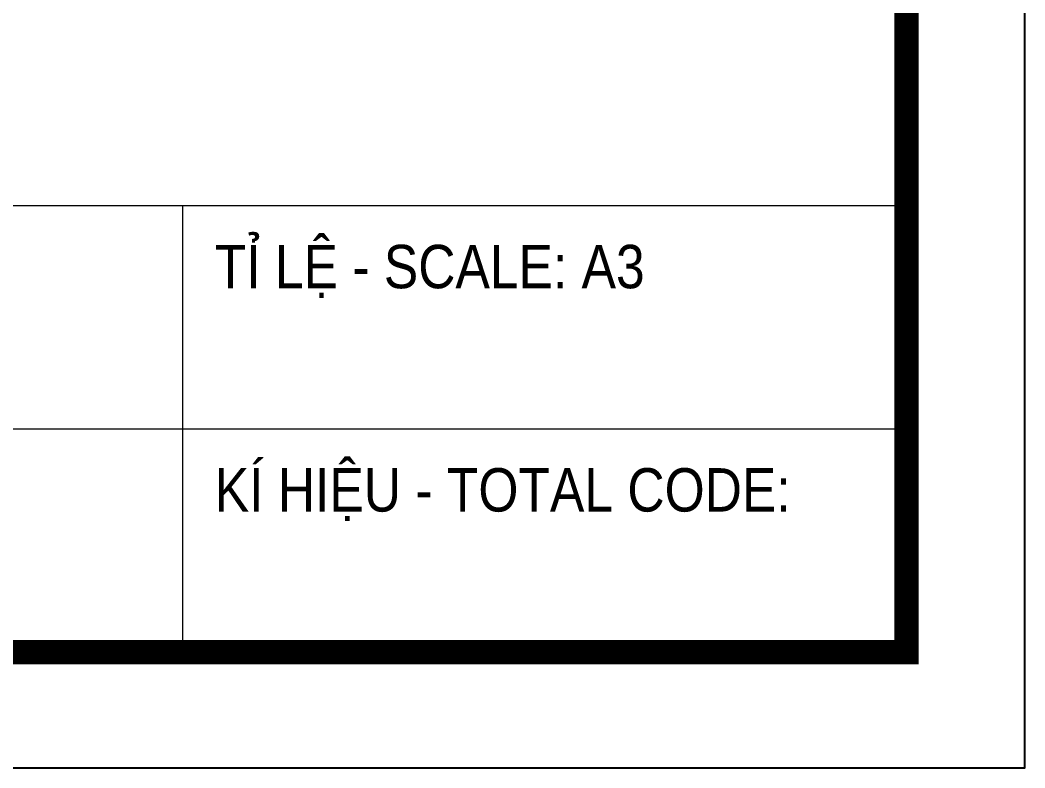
# Model space of a CAD drawing. Header units: inches. Extents: x -3538 to 66114, y -2541134 to 4288.
# Drawn here: x 34206 to 38462, y -89183 to -86015 of the extents above; entities that cross this region are included whole.
import ezdxf

# ---------------------------------------------------------------- set-up
doc = ezdxf.new("R2010")
doc.units = ezdxf.units.IN
doc.header["$MEASUREMENT"] = 0
doc.layers.get('DEFPOINTS').update_dxf_attribs({"color": 87})
for name, color, linetype, lineweight in [('KHUNGTEN', 7, 'Continuous', 20), ('Xref khung ten  A3 TKCS$0$A-KY HIEU', 34, 'Continuous', 20), ('Xref khung ten  A3 TKCS$0$A-TEXT', 9, 'Continuous', 18)]:
    doc.layers.add(name, color=color, linetype=linetype, lineweight=lineweight)
doc.styles.add('Xref khung ten  A3 TKCS$0$ARIAL', font='arial.ttf')

# ---------------------------------------------------------------- blocks, each defined once
blk = doc.blocks.new('Xref khung ten  A3 TKCS')
at = {"layer": 'DEFPOINTS', "color": 125}
blk.add_lwpolyline([(-57730.367, -13938.757), (-57310.367, -13938.757), (-57310.367, -13641.757), (-57730.367, -13641.757)], close=True, dxfattribs=at)
at = {"layer": 'Xref khung ten  A3 TKCS$0$A-KY HIEU', "color": 0}
for p, q in [((-57376.705, -13914.931), (-57315.382, -13914.931)), ((-57346.043, -13914.931), (-57346.043, -13933.853)), ((-57376.705, -13924.392), (-57315.382, -13924.392))]:
    blk.add_line(p, q, dxfattribs=at)
at = {"layer": 'Xref khung ten  A3 TKCS$0$A-KY HIEU', "color": 0, "const_width": 1.022}
blk.add_lwpolyline([(-57716.022, -13933.853), (-57716.022, -13646.66), (-57315.382, -13646.66), (-57315.382, -13933.853)], close=True, dxfattribs=at)
at = {"layer": 'Xref khung ten  A3 TKCS$0$A-TEXT', "style": 'Xref khung ten  A3 TKCS$0$ARIAL', "width": 0.85}
for s, p in [('TỈ LỆ - SCALE: A3', (-57344.682, -13918.435)), ('KÍ HIỆU - TOTAL CODE:', (-57344.682, -13927.896))]:
    blk.add_text(s, height=1.83967, dxfattribs=at).set_placement(p)

msp = doc.modelspace()

# ---------------------------------------------------------------- block references
at = {"layer": 'KHUNGTEN', "xscale": 100, "yscale": 100, "zscale": 100}
msp.add_blockref('Xref khung ten  A3 TKCS', (5769499, 1304692.4), dxfattribs=at)

doc.saveas('drawing.dxf')
